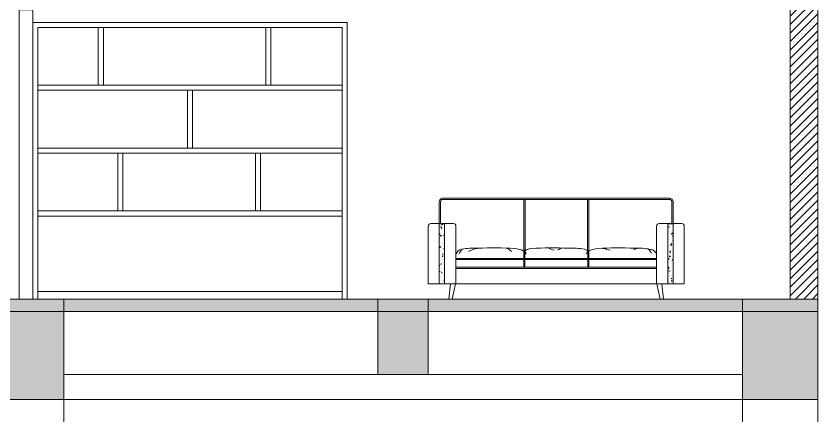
# Model space of a CAD drawing. Header units: millimetres. Extents: x -213 to 151, y -74 to 135.
# Drawn here: x 94.49 to 100.87, y -65.78 to -62.6 of the extents above; entities that cross this region are included whole.
import ezdxf

# ---------------------------------------------------------------- set-up
doc = ezdxf.new("R2010")
doc.units = ezdxf.units.MM
doc.header["$LTSCALE"] = 15

# ---------------------------------------------------------------- blocks, each defined once
blk = doc.blocks.new('A$C549B0A2D')
at = {"lineweight": 5}
for p, q in [((0, 400), (0, 579.7)), ((87.7, 599.7), (20, 599.7)), ((199.6, 599.7), (87.7, 599.7)), ((87.7, 121.8), (87.7, 598.5)), ((87.7, 598.5), (130.1, 598.5)), ((98.7, 572.4), (99.6, 577.5)), ((103.4, 572.9), (99.6, 577.5)), ((105.8, 578.3), (105.8, 578.3)), ((106.8, 585.6), (106.8, 585.6)), ((107.6, 591), (108.5, 598.5)), ((114.7, 592.1), (107.6, 591)), ((114.7, 592.1), (108.6, 598.5)), ((130.1, 598.5), (130.1, 121.8)), ((219.6, 353.4), (219.6, 579.7)), ((1816.7, 358.3), (1816.7, 579.7)), ((1836.7, 599.7), (1948.2, 599.7)), ((1906.2, 598.5), (1906.2, 121.8)), ((1948.6, 598.5), (1906.2, 598.5)), ((1910, 598.2), (1910, 598.2)), ((1913.5, 572.4), (1911.9, 577.3)), ((1917.5, 575.1), (1911.9, 577.3)), ((1917.5, 575.1), (1913.5, 572.4)), ((1930.1, 596.7), (1930.1, 596.7)), ((1948.2, 599.7), (2016.3, 599.7)), ((1948.6, 121.8), (1948.6, 598.5)), ((2036.3, 400), (2036.3, 579.7)), ((87.7, 513), (88.5, 517.4)), ((92.4, 512.8), (87.7, 512.4)), ((92.4, 512.8), (88.5, 517.4)), ((97.4, 522), (97.4, 522)), ((103.4, 572.9), (98.7, 572.5)), ((103.8, 563.2), (103.8, 563.2)), ((105.6, 560.2), (103.9, 565)), ((109.5, 562.9), (104, 565)), ((109.5, 562.9), (105.6, 560.2)), ((107.8, 559.1), (107.8, 559.1)), ((108.8, 532.5), (108.8, 532.5)), ((114.1, 542.4), (114.1, 542.4)), ((119.6, 522.6), (119.6, 522.6)), ((126.8, 546.8), (126.8, 546.8)), ((129.5, 554.2), (129.5, 554.2)), ((1908.7, 546.7), (1908.7, 546.7)), ((1921.7, 540.4), (1921.7, 540.4)), ((1922.7, 511.5), (1922.7, 511.5)), ((1925.6, 557.4), (1925.6, 557.4)), ((1929.6, 534), (1929.6, 534)), ((1932.9, 514.5), (1931.3, 519.4)), ((1936.9, 517.2), (1931.3, 519.4)), ((1936.9, 517.2), (1933, 514.5)), ((1940.2, 574.1), (1940.2, 574.1)), ((1940.2, 517.8), (1941.1, 525.3)), ((1947.3, 518.9), (1940.2, 517.8)), ((1947.3, 518.9), (1941.1, 525.3)), ((1941.2, 547.5), (1941.2, 547.5)), ((1941.5, 516.8), (1941.5, 516.8)), ((1942.2, 520.9), (1942.2, 520.9)), ((89.2, 465.6), (89.2, 465.6)), ((92.6, 480), (92.6, 480)), ((97.1, 500), (97.9, 507.6)), ((104.2, 501.1), (97.1, 500)), ((104.2, 501.1), (97.9, 507.6)), ((98.4, 493.1), (98.4, 493.1)), ((109.7, 505.9), (109.7, 505.9)), ((110.7, 479.3), (110.7, 479.3)), ((111.7, 452.7), (111.7, 452.7)), ((118.4, 490.5), (118.4, 490.5)), ((118.4, 471), (118.4, 471)), ((119.4, 461.6), (119.4, 461.6)), ((125, 502.3), (123.4, 507.1)), ((129, 505), (123.4, 507.1)), ((129, 505), (125, 502.3)), ((1913.4, 484), (1913.4, 484)), ((1914.4, 474.2), (1914.4, 474.2)), ((1934.4, 452.5), (1934.4, 452.5)), ((1940.2, 465.3), (1940.2, 465.3)), ((1942.7, 508.9), (1942.7, 508.9)), ((1943.2, 494.3), (1943.2, 494.3)), ((1943.7, 480), (1943.7, 480)), ((1944.1, 467.7), (1944.1, 467.7)), ((1944.5, 497.6), (1945.4, 502.6)), ((1948.6, 497.9), (1944.5, 497.6)), ((1948.6, 498.8), (1945.4, 502.6)), ((1945.7, 498), (1945.7, 498)), ((0, 250.9), (0, 400)), ((93.6, 410.1), (87.7, 416.2)), ((93.6, 410.1), (87.7, 409.2)), ((96.8, 412.2), (95.1, 417)), ((100.7, 414.9), (95.1, 417)), ((100.7, 414.9), (96.8, 412.2)), ((107.2, 387.8), (107.2, 387.8)), ((108.5, 439.4), (108.5, 439.4)), ((110.2, 434.1), (110.2, 434.1)), ((112.6, 426.1), (112.6, 426.1)), ((113.6, 399.6), (113.6, 399.6)), ((114.3, 441.2), (114.3, 441.2)), ((122.7, 397.3), (123.6, 402.3)), ((127.5, 397.7), (122.7, 397.3)), ((127.5, 397.7), (123.6, 402.3)), ((124, 398.6), (124, 398.6)), ((1908.7, 427.2), (1906.2, 428.1)), ((1908.7, 427.2), (1906.2, 425.5)), ((1926, 396.1), (1926, 396.1)), ((1929.6, 426.8), (1930.5, 434.3)), ((1936.7, 427.9), (1929.6, 426.8)), ((1929.8, 432.8), (1929.8, 432.8)), ((1930.3, 433.6), (1930.3, 433.6)), ((1936.7, 427.9), (1930.5, 434.3)), ((1933.4, 437.5), (1934.3, 442.5)), ((1938.2, 437.9), (1933.4, 437.5)), ((1938.2, 437.9), (1934.3, 442.5)), ((1945.1, 441.1), (1945.1, 441.1)), ((1945.8, 392.8), (1945.8, 392.8)), ((1945.9, 396.9), (1945.9, 396.9)), ((1946.1, 414.6), (1946.1, 414.6)), ((1947, 388), (1947, 388)), ((2036.3, 122.1), (2036.3, 400)), ((93.5, 321.3), (93.5, 321.3)), ((97.3, 356.2), (97.3, 356.2)), ((101.8, 377.7), (101.8, 377.7)), ((102.8, 348.9), (102.8, 348.9)), ((111.6, 337.2), (112.6, 342.2)), ((116.4, 337.6), (111.6, 337.2)), ((116.4, 337.6), (112.6, 342.2)), ((114.6, 373), (114.6, 373)), ((116.2, 354.3), (114.6, 359.1)), ((120.2, 357), (114.6, 359.1)), ((114.6, 340.1), (114.6, 340.1)), ((115.6, 346.4), (115.6, 346.4)), ((120.2, 357), (116.2, 354.3)), ((116.5, 319.8), (116.5, 319.8)), ((122.8, 346.2), (122.8, 346.2)), ((219.6, 120.5), (219.6, 353.4)), ((1816.7, 322.9), (219.6, 322.9)), ((760.2, 380.3), (760.2, 322.9)), ((767, 376.9), (767, 322.9)), ((1269.3, 376.9), (1269.3, 322.9)), ((1276.1, 380.3), (1276.1, 322.9)), ((1816.7, 356.7), (1816.7, 358.3)), ((1816.7, 120.5), (1816.7, 356.7)), ((1907, 367), (1907, 367)), ((1908, 340.4), (1908, 340.4)), ((1911.2, 317.4), (1912.2, 322.4)), ((1916, 317.8), (1912.2, 322.4)), ((1917.8, 339.7), (1917.8, 339.7)), ((1919.1, 350.4), (1919.1, 350.4)), ((1919.1, 335.7), (1919.9, 343.3)), ((1926.2, 336.9), (1919.1, 335.8)), ((1926.2, 336.9), (1919.9, 343.3)), ((1922.3, 377.4), (1923.2, 382.4)), ((1927.1, 377.8), (1922.3, 377.4)), ((1928.1, 369.3), (1922.5, 371.4)), ((1924.1, 366.6), (1922.5, 371.4)), ((1927.1, 377.8), (1923.3, 382.4)), ((1928.1, 369.3), (1924.1, 366.6)), ((1927, 367.3), (1927, 367.3)), ((1929, 382.1), (1929, 382.1)), ((1930.1, 331.7), (1930.1, 331.7)), ((1947, 364.6), (1947, 364.6)), ((1948, 361.4), (1948, 361.4)), ((1948.1, 335.8), (1948.1, 335.8)), ((91.9, 266.9), (87.7, 268.5)), ((88, 264.2), (87.7, 265)), ((91.9, 266.9), (88, 264.3)), ((96, 304.6), (96, 304.6)), ((100.6, 277.1), (101.5, 282.1)), ((105.3, 277.6), (100.6, 277.1)), ((105.3, 277.6), (101.5, 282.1)), ((112.8, 315.4), (112.8, 315.4)), ((114.5, 289.9), (114.5, 289.9)), ((117.5, 293.2), (117.5, 293.2)), ((118.5, 266.6), (118.5, 266.6)), ((123.8, 317.4), (123.8, 317.4)), ((128.7, 274.8), (128.7, 274.8)), ((1816.7, 312.9), (219.6, 312.9)), ((760.2, 312.8), (760.2, 252)), ((767, 312.8), (767, 252)), ((1269.3, 312.8), (1269.3, 252)), ((1276.1, 312.8), (1276.1, 252)), ((1907.9, 267.2), (1907.9, 267.2)), ((1908.9, 313.8), (1908.9, 313.8)), ((1909.4, 283.4), (1909.4, 283.4)), ((1909.9, 287.3), (1909.9, 287.3)), ((1910.9, 260.7), (1910.9, 260.7)), ((1916, 317.8), (1911.2, 317.4)), ((1917.8, 298.9), (1917.8, 298.9)), ((1934.6, 309.6), (1934.6, 309.6)), ((1938.8, 308.3), (1938.8, 308.3)), ((1943.6, 308.7), (1942, 313.5)), ((1947.5, 311.3), (1942, 313.5)), ((1947.5, 311.3), (1943.6, 308.7)), ((1946.2, 295.8), (1946.2, 295.8)), ((0, 120.5), (0, 250.9)), ((89.5, 217.1), (90.4, 222.1)), ((94.2, 217.5), (89.5, 217.1)), ((94.2, 217.5), (90.4, 222.1)), ((101.6, 232.2), (101.6, 232.2)), ((107.4, 206.3), (105.8, 211.2)), ((111.4, 209), (105.8, 211.2)), ((106.1, 233.5), (106.1, 233.5)), ((107.1, 204.6), (107.1, 204.6)), ((111.4, 209), (107.4, 206.3)), ((114.8, 239), (114.8, 239)), ((117.5, 191.6), (117.5, 191.6)), ((119.4, 240.1), (119.4, 240.1)), ((120.4, 213.5), (120.4, 213.5)), ((127.1, 202), (127.1, 202)), ((127.4, 223.2), (127.4, 223.2)), ((1816.7, 253), (219.6, 253)), ((1816.7, 243.1), (219.6, 243.1)), ((1906.6, 215.7), (1906.6, 215.7)), ((1908.5, 244.7), (1909.3, 252.3)), ((1915.6, 245.9), (1908.5, 244.7)), ((1915.6, 245.9), (1909.4, 252.3)), ((1910.4, 254.5), (1910.4, 254.5)), ((1911.9, 234.1), (1911.9, 234.1)), ((1912.8, 207.5), (1912.8, 207.5)), ((1915.3, 218.6), (1913.7, 223.4)), ((1919.3, 221.3), (1913.7, 223.4)), ((1919.3, 221.3), (1915.3, 218.6)), ((1922.2, 195.5), (1922.2, 195.5)), ((1923.4, 226.4), (1923.4, 226.4)), ((1930.3, 230.6), (1930.3, 230.6)), ((1930.4, 251.9), (1930.4, 251.9)), ((1931.4, 223), (1931.4, 223)), ((1946.4, 202.2), (1947.3, 207.2)), ((1948.6, 202.4), (1946.4, 202.2)), ((1946.4, 194.7), (1946.4, 194.7)), ((1948.6, 205.7), (1947.3, 207.2)), ((90.4, 149), (90.4, 149)), ((97.9, 177.1), (97.9, 177.1)), ((115, 137.9), (115, 137.9)), ((116.2, 140), (116.2, 140)), ((118.9, 145.6), (118.9, 145.6)), ((121.4, 186.9), (121.4, 186.9)), ((122.3, 160.3), (122.3, 160.3)), ((123.3, 133.7), (123.3, 133.7)), ((126.8, 148.4), (125.2, 153.3)), ((130.1, 151.4), (125.2, 153.3)), ((130.1, 150.7), (126.8, 148.4)), ((128.2, 173.1), (128.2, 173.1)), ((1912.3, 143.2), (1912.3, 143.2)), ((1913.8, 180.9), (1913.8, 180.9)), ((1913.8, 139.2), (1913.8, 139.2)), ((1914.8, 154.3), (1914.8, 154.3)), ((1915.7, 127.8), (1915.7, 127.8)), ((1930.6, 129.5), (1930.6, 129.5)), ((1934.8, 160.7), (1933.1, 165.5)), ((1938.7, 163.4), (1933.1, 165.5)), ((1938.7, 163.4), (1934.8, 160.7)), ((1935.3, 142.2), (1936.2, 147.2)), ((1940.1, 142.6), (1935.3, 142.2)), ((1940.1, 142.6), (1936.2, 147.2)), ((1938, 134.3), (1938, 134.3)), ((1939.3, 185.8), (1939.3, 185.8)), ((1943.2, 164), (1943.2, 164)), ((2036.3, 120.5), (0, 120.5)), ((130.1, 121.8), (87.7, 121.8)), ((164.6, 0), (177.8, 121.8)), ((177.8, 121.8), (217.6, 121.8)), ((217.6, 121.8), (191, 0)), ((1858.5, 121.8), (1818.7, 121.8)), ((1818.7, 121.8), (1845.3, 0)), ((1871.7, 0), (1858.5, 121.8)), ((1906.2, 121.8), (1948.6, 121.8)), ((191, 0), (164.6, 0)), ((1845.3, 0), (1871.7, 0))]:
    blk.add_line(p, q, dxfattribs=at)
at = {"linetype": 'Continuous', "lineweight": 5}
for points in [[(1948.6, 599.7), (1948.6, 772.5, 0.414214), (1918.6, 802.5), (117.7, 802.5, 0.414214), (87.7, 772.5), (87.7, 599.7)], [(1938.6, 599.7), (1938.6, 772.5, 0.414214), (1918.6, 792.5), (117.7, 792.5, 0.414214), (97.7, 772.5), (97.7, 599.7)]]:
    blk.add_lwpolyline(points, format="xyb", dxfattribs=at)
for points in [[(760.2, 378), (760.2, 792.5)], [(770.2, 378), (770.2, 792.5)], [(1266.1, 378), (1266.1, 792.5)], [(1276.1, 378), (1276.1, 792.5)]]:
    blk.add_lwpolyline(points, dxfattribs=at)
at = {"lineweight": 5}
for centre, radius, start, end in [((20, 579.7), 20, 90, 180), ((199.6, 579.7), 20, 0, 90), ((1836.7, 579.7), 20, 90, 180), ((2016.3, 579.7), 20, 0, 90), ((272.4, 338.4), 55.7, 95.4228, 160.74462), ((322.4, 332.9), 81.5, 127.03711, 163.88865), ((373.4, -402.3), 806.5, 88.43975, 97.57412), ((400.9, 258.7), 142.3, 94.27768, 124.01603), ((517.2, -1794.9), 2202.1, 85.51604, 93.17079), ((595.4, 326.8), 82.6, 37.14486, 67.73795), ((672.4, 205.2), 196, 65.54625, 85.0215), ((747.4, 354.4), 29.9, 4.46592, 78.20571), ((762, 354.4), 29.9, 101.79429, 104.12432), ((837, 205.2), 196, 94.9785, 114.45375), ((799.3, 338.4), 55.7, 95.4228, 134.58518), ((992.2, -1794.9), 2202.1, 86.82921, 94.48396), ((177, -1770.2), 2309.6, 69.08899, 70.42186), ((1215.6, -21.4), 452.2, 109.07574, 114.52708), ((1135.9, -402.3), 806.5, 82.42588, 91.56025), ((1237, 338.4), 55.7, 45.41482, 84.5772), ((1288.9, 354.4), 29.9, 101.79429, 175.53408), ((1363.9, 205.2), 196, 94.9785, 114.45375), ((1519.1, -1794.9), 2202.1, 86.82921, 94.48396), ((1349.9, 85.7), 317.1, 72.01895, 83.34473), ((1669.5, 337.4), 65.9, 88.86089, 122.97911), ((1672, -20.9), 425.9, 76.80653, 94.18298), ((1678.1, 317.6), 106.8, 25.44577, 51.07219), ((1763.9, 338.4), 55.7, 19.25538, 84.5772)]:
    blk.add_arc(centre, radius, start, end, dxfattribs=at)

msp = doc.modelspace()

# ---------------------------------------------------------------- hatches: boundary and pattern name
at = {"linetype": 'Continuous', "lineweight": 13, "true_color": 0xb64b2b}
h = msp.add_hatch(dxfattribs=at)
h.set_pattern_fill('ANSI31', color=15, scale=0.015)
h.set_pattern_definition([(45, (-640.055973, -21.00791), (-0.0336759605, 0.0336759605), [])])
h.paths.add_polyline_path([(100.8663, -64.8473), (100.6463, -64.8473), (100.6463, -62.1473), (100.8663, -62.1473)])
at = {"linetype": 'Continuous', "lineweight": 13}
h = msp.add_hatch(color=256, dxfattribs=at)
h.dxf.hatch_style = 1
h.paths.add_polyline_path([(69.2663, -64.8473), (69.2663, -64.9473), (100.8663, -64.9473), (100.8663, -65.0473), (100.8663, -64.8473)])
h = msp.add_hatch(color=256, dxfattribs=at)
h.dxf.hatch_style = 1
h.paths.add_polyline_path([(94.2663, -65.6473), (94.8663, -65.6473), (94.8663, -64.8473), (94.2663, -64.8473)])
h = msp.add_hatch(color=256, dxfattribs=at)
h.dxf.hatch_style = 1
h.paths.add_polyline_path([(97.3663, -65.4473), (97.7663, -65.4473), (97.7663, -64.8473), (97.3663, -64.8473)])
h = msp.add_hatch(color=256, dxfattribs=at)
h.dxf.hatch_style = 1
h.paths.add_polyline_path([(100.2663, -65.6473), (100.8663, -65.6473), (100.8663, -64.8473), (100.2663, -64.8473)])

# ---------------------------------------------------------------- linework, layer by layer
for p, q in [((100.8663, -65.6473), (100.8663, -26.3473)), ((100.8663, -64.8473), (100.8663, -61.4473)), ((100.8663, -71.3616), (100.8663, -64.9473)), ((94.8663, -71.3616), (94.8663, -65.0473)), ((100.2663, -71.3616), (100.2663, -65.0473))]:
    msp.add_line(p, q, dxfattribs=at)
for points in [[(100.8663, -64.8473), (100.6463, -64.8473), (100.6463, -62.1473), (100.8663, -62.1473)], [(94.6213, -62.5473), (94.5113, -62.5473), (94.5113, -64.8473), (94.6213, -64.8473)], [(94.2663, -65.6473), (94.8663, -65.6473), (94.8663, -64.8473), (94.2663, -64.8473)], [(97.3663, -65.4473), (97.7663, -65.4473), (97.7663, -64.8473), (97.3663, -64.8473)], [(100.2663, -65.6473), (100.8663, -65.6473), (100.8663, -64.8473), (100.2663, -64.8473)]]:
    msp.add_lwpolyline(points, close=True, dxfattribs=at)
for points in [[(94.6213, -64.8473), (94.6213, -62.6473), (97.1213, -62.6473), (97.1213, -64.8473)], [(94.6613, -64.8473), (94.6613, -62.6873), (97.0813, -62.6873), (97.0813, -64.8473)], [(95.1416, -63.1473), (95.1416, -62.6873)], [(95.1816, -63.1473), (95.1816, -62.6873)], [(96.4738, -63.1473), (96.4738, -62.6873)], [(96.5138, -63.1473), (96.5138, -62.6873)], [(94.6613, -63.1473), (97.0813, -63.1473)], [(94.6613, -63.1873), (97.0813, -63.1873)], [(95.8513, -63.6473), (95.8513, -63.1873)], [(95.8913, -63.6473), (95.8913, -63.1873)], [(94.6613, -63.6473), (97.0813, -63.6473)], [(94.6613, -63.6873), (97.0813, -63.6873)], [(95.2955, -64.1473), (95.2955, -63.6873)], [(95.3355, -64.1473), (95.3355, -63.6873)], [(96.3916, -64.1473), (96.3916, -63.6873)], [(96.4316, -64.1473), (96.4316, -63.6873)], [(94.6613, -64.1473), (97.0813, -64.1473)], [(94.6613, -64.1873), (97.0813, -64.1873)], [(97.0813, -64.7873), (94.6613, -64.7873)], [(69.2663, -64.8473), (100.8663, -64.8473)], [(100.8663, -64.9473), (69.2663, -64.9473)], [(94.8663, -65.4473), (100.2663, -65.4473)], [(94.8663, -65.6473), (100.2663, -65.6473)]]:
    msp.add_lwpolyline(points, dxfattribs=at)

# ---------------------------------------------------------------- block references
at = {"xscale": 0.001, "yscale": 0.001, "zscale": 0.001}
msp.add_blockref('A$C549B0A2D', (97.7663, -64.8473), dxfattribs=at)

doc.saveas('drawing.dxf')
